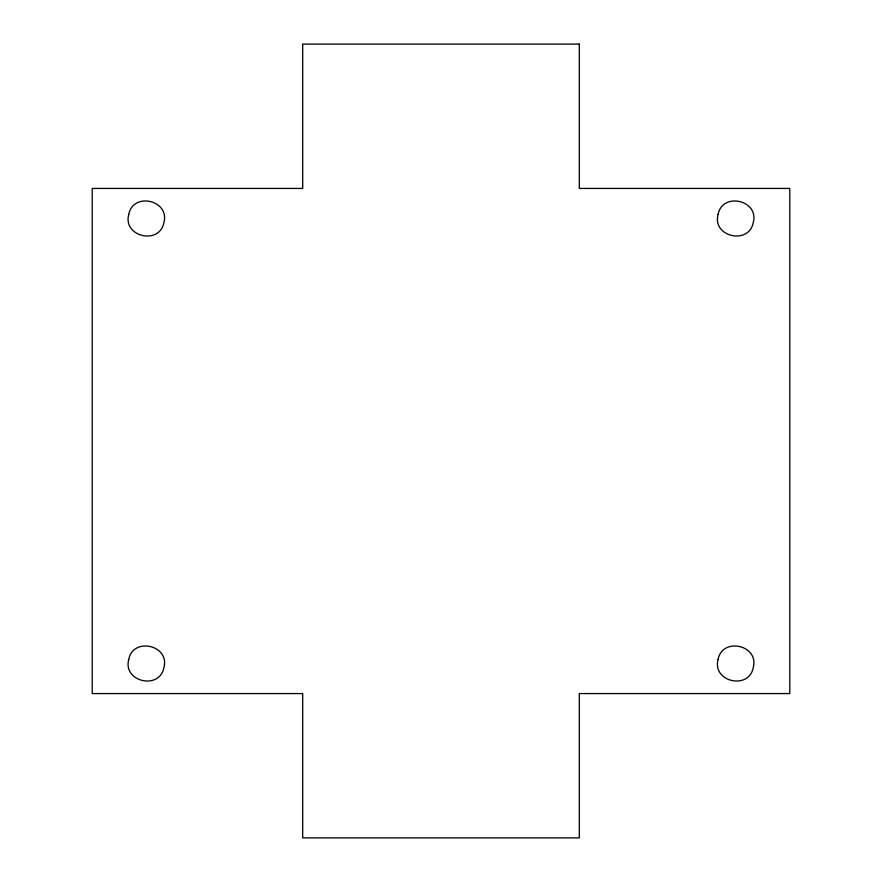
<?xml version="1.0" encoding="UTF-8"?>
<svg xmlns="http://www.w3.org/2000/svg" width="882" height="882" viewBox="0 0 882 882"><rect width="100%" height="100%" fill="white"/><g stroke="black" fill="none" stroke-linecap="round" stroke-linejoin="round"><path stroke-width="1.32" d="M128.739 214.48C122.664 236.894 159.675 245.339 163.92 222.507C170.005 200.104 132.984 191.648 128.739 214.48M128.739 659.493C122.664 681.896 159.675 690.352 163.92 667.52C170.005 645.106 132.984 636.661 128.739 659.493M718.08 214.48C711.995 236.894 749.016 245.339 753.261 222.507C759.336 200.104 722.325 191.648 718.08 214.48M718.08 659.493C711.995 681.896 749.016 690.352 753.261 667.52C759.336 645.106 722.325 636.661 718.08 659.493M579.309 44.1L302.691 44.1L302.691 188.428L92.213 188.428L92.213 693.572L302.691 693.572L302.691 837.9L579.309 837.9L579.309 693.572L789.787 693.572L789.787 188.428L579.309 188.428L579.309 44.1"/></g></svg>
